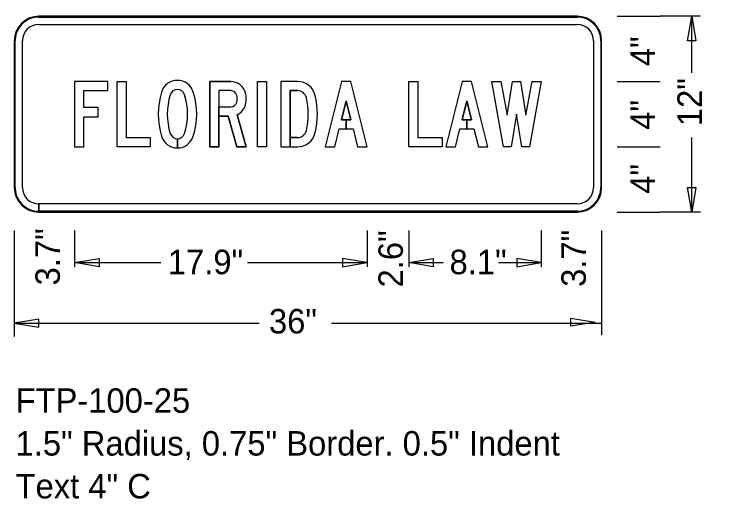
# Model space of a CAD drawing. Extents: x -20.6 to 69.9, y -0.7 to 50.5.
# Drawn here: x 34.471 to 38.11, y 29.255 to 31.73 of the extents above; entities that cross this region are included whole.
import ezdxf

# ---------------------------------------------------------------- set-up
doc = ezdxf.new("R2010")
doc.units = 0
doc.layers.add('GSCOLORFILL', color=7, linetype='Continuous')
doc.layers.add('GSDIMS', color=7, linetype='Continuous')

msp = doc.modelspace()

# ---------------------------------------------------------------- linework, layer by layer
at = {"layer": 'GSCOLORFILL'}
for p, q in [((37.3461, 31.7199), (34.5961, 31.7199)), ((37.3461, 31.7199), (34.5961, 31.7199)), ((37.3461, 31.7199), (34.5961, 31.7199)), ((34.5961, 31.7157), (37.3461, 31.7157)), ((34.5961, 31.6782), (37.3461, 31.6782)), ((34.4711, 31.5949), (34.4711, 30.8449)), ((34.4711, 31.5949), (34.4711, 30.8449)), ((34.4711, 31.5949), (34.4711, 30.8449)), ((34.4753, 30.8449), (34.4753, 31.5949)), ((34.5128, 30.8449), (34.5128, 31.5949)), ((37.4295, 31.5949), (37.4295, 30.8449)), ((37.467, 31.5949), (37.467, 30.8449)), ((37.4711, 30.8449), (37.4711, 31.5949)), ((37.4711, 30.8449), (37.4711, 31.5949)), ((37.4711, 30.8449), (37.4711, 31.5949)), ((35.5766, 31.3865), (35.4695, 31.3865)), ((35.5766, 31.3399), (35.5766, 31.3399)), ((35.5766, 31.2565), (35.5766, 31.2565)), ((35.5766, 31.2565), (35.5766, 31.2565)), ((35.3045, 31.094), (35.3045, 31.0474)), ((35.3045, 31.0474), (35.3045, 31.094)), ((35.3045, 31.094), (35.3045, 31.0474)), ((35.3045, 31.0474), (35.3045, 31.094)), ((35.8795, 31.0999), (35.9177, 31.0999)), ((35.9177, 31.0999), (35.8795, 31.0999)), ((35.9177, 31.0999), (35.8795, 31.0999)), ((35.9177, 31.0532), (35.9177, 31.0532)), ((34.5961, 30.7199), (34.5961, 30.7615)), ((37.3461, 30.7615), (34.5965, 30.7615)), ((34.5965, 30.7615), (34.5965, 30.7199)), ((34.5961, 30.7199), (34.5961, 30.724)), ((34.5961, 30.7199), (37.3461, 30.7199)), ((37.3461, 30.724), (34.5962, 30.724)), ((34.5962, 30.724), (34.5962, 30.7199)), ((34.5962, 30.7199), (37.3461, 30.7199)), ((34.5965, 30.7199), (37.3461, 30.7199))]:
    msp.add_line(p, q, dxfattribs=at)
for points in [[(34.8261, 31.2065), (34.8991, 31.2065), (34.8991, 31.2532), (34.8261, 31.2532), (34.8261, 31.3399), (34.9495, 31.3399), (34.9495, 31.3865), (34.7795, 31.3865), (34.7795, 31.0532), (34.8261, 31.0532)], [(34.8261, 31.2065), (34.8991, 31.2065), (34.8991, 31.2532), (34.8261, 31.2532), (34.8261, 31.3399), (34.9495, 31.3399), (34.9495, 31.3865), (34.7795, 31.3865), (34.7795, 31.0532), (34.8261, 31.0532)], [(34.8261, 31.2065), (34.8991, 31.2065), (34.8991, 31.2532), (34.8261, 31.2532), (34.8261, 31.3399), (34.9495, 31.3399), (34.9495, 31.3865), (34.7795, 31.3865), (34.7795, 31.0532), (34.8261, 31.0532)], [(34.9961, 31.3865), (35.0428, 31.3865), (35.0428, 31.0999), (35.1661, 31.0999), (35.1661, 31.0532), (34.9961, 31.0532)], [(34.9961, 31.3865), (35.0428, 31.3865), (35.0428, 31.0999), (35.1661, 31.0999), (35.1661, 31.0532), (34.9961, 31.0532)], [(34.9961, 31.3865), (35.0428, 31.3865), (35.0428, 31.0999), (35.1661, 31.0999), (35.1661, 31.0532), (34.9961, 31.0532)], [(35.7128, 31.3865), (35.7595, 31.3865), (35.7595, 31.0532), (35.7128, 31.0532)], [(35.7128, 31.3865), (35.7595, 31.3865), (35.7595, 31.0532), (35.7128, 31.0532)], [(35.7128, 31.3865), (35.7595, 31.3865), (35.7595, 31.0532), (35.7128, 31.0532)], [(36.1305, 31.1449), (36.2018, 31.1449), (36.2247, 31.0532), (36.2728, 31.0532), (36.1895, 31.3865), (36.1428, 31.3865), (36.0595, 31.0532), (36.1076, 31.0532)], [(36.1661, 31.1915), (36.1421, 31.1915), (36.1661, 31.2874), (36.1901, 31.1915), (36.1661, 31.1915), (36.1661, 31.1449), (36.2018, 31.1449), (36.2247, 31.0532), (36.2728, 31.0532), (36.1895, 31.3865), (36.1428, 31.3865), (36.0595, 31.0532), (36.1076, 31.0532), (36.1305, 31.1449), (36.1661, 31.1449)], [(36.1661, 31.1915), (36.1421, 31.1915), (36.1661, 31.2874), (36.1901, 31.1915), (36.1661, 31.1915), (36.1661, 31.1449), (36.2018, 31.1449), (36.2247, 31.0532), (36.2728, 31.0532), (36.1895, 31.3865), (36.1428, 31.3865), (36.0595, 31.0532), (36.1076, 31.0532), (36.1305, 31.1449), (36.1661, 31.1449)], [(36.4861, 31.3865), (36.5328, 31.3865), (36.5328, 31.0999), (36.6561, 31.0999), (36.6561, 31.0532), (36.4861, 31.0532)], [(36.4861, 31.3865), (36.5328, 31.3865), (36.5328, 31.0999), (36.6561, 31.0999), (36.6561, 31.0532), (36.4861, 31.0532)], [(36.4861, 31.3865), (36.5328, 31.3865), (36.5328, 31.0999), (36.6561, 31.0999), (36.6561, 31.0532), (36.4861, 31.0532)], [(36.7471, 31.1449), (36.8184, 31.1449), (36.8414, 31.0532), (36.8895, 31.0532), (36.8061, 31.3865), (36.7595, 31.3865), (36.6761, 31.0532), (36.7242, 31.0532)], [(36.7828, 31.1915), (36.7588, 31.1915), (36.7828, 31.2874), (36.8068, 31.1915), (36.7828, 31.1915), (36.7828, 31.1449), (36.8184, 31.1449), (36.8414, 31.0532), (36.8895, 31.0532), (36.8061, 31.3865), (36.7595, 31.3865), (36.6761, 31.0532), (36.7242, 31.0532), (36.7471, 31.1449), (36.7828, 31.1449)], [(36.7828, 31.1915), (36.7588, 31.1915), (36.7828, 31.2874), (36.8068, 31.1915), (36.7828, 31.1915), (36.7828, 31.1449), (36.8184, 31.1449), (36.8414, 31.0532), (36.8895, 31.0532), (36.8061, 31.3865), (36.7595, 31.3865), (36.6761, 31.0532), (36.7242, 31.0532), (36.7471, 31.1449), (36.7828, 31.1449)], [(36.9879, 31.214), (37.0155, 31.3865), (37.0567, 31.3865), (37.0843, 31.214), (37.1154, 31.3865), (37.1628, 31.3865), (37.1028, 31.0532), (37.0628, 31.0532), (37.0361, 31.2199), (37.0095, 31.0532), (36.9695, 31.0532), (36.9095, 31.3865), (36.9569, 31.3865)], [(36.9879, 31.214), (37.0155, 31.3865), (37.0567, 31.3865), (37.0843, 31.214), (37.1154, 31.3865), (37.1628, 31.3865), (37.1028, 31.0532), (37.0628, 31.0532), (37.0361, 31.2199), (37.0095, 31.0532), (36.9695, 31.0532), (36.9095, 31.3865), (36.9569, 31.3865)], [(36.9879, 31.214), (37.0155, 31.3865), (37.0567, 31.3865), (37.0843, 31.214), (37.1154, 31.3865), (37.1628, 31.3865), (37.1028, 31.0532), (37.0628, 31.0532), (37.0361, 31.2199), (37.0095, 31.0532), (36.9695, 31.0532), (36.9095, 31.3865), (36.9569, 31.3865)], [(36.1901, 31.1915), (36.1661, 31.2874), (36.1421, 31.1915)], [(36.8068, 31.1915), (36.7828, 31.2874), (36.7588, 31.1915)]]:
    msp.add_lwpolyline(points, close=True, dxfattribs=at)
for points in [[(35.4695, 31.3865), (35.4695, 31.0532), (35.5161, 31.0532), (35.5161, 31.2099), (35.563, 31.2099), (35.6076, 31.0532), (35.6561, 31.0532), (35.6095, 31.2171)], [(35.5766, 31.3399), (35.5161, 31.3399), (35.5161, 31.0532), (35.4695, 31.0532), (35.4695, 31.3865), (35.5766, 31.3865)], [(35.5766, 31.3399), (35.5161, 31.3399), (35.5161, 31.0532), (35.4695, 31.0532), (35.4695, 31.3865), (35.5766, 31.3865)], [(35.9177, 31.3865), (35.8328, 31.3865), (35.8328, 31.0532), (35.9177, 31.0532)], [(35.9177, 31.3865), (35.8328, 31.3865), (35.8328, 31.0532), (35.8795, 31.0532), (35.8795, 31.3399), (35.9177, 31.3399)], [(35.9177, 31.3865), (35.8328, 31.3865), (35.8328, 31.0532), (35.8795, 31.0532), (35.8795, 31.3399), (35.9177, 31.3399)], [(35.5766, 31.3399), (35.5161, 31.3399), (35.5161, 31.2565), (35.5766, 31.2565)], [(35.9177, 31.3399), (35.8795, 31.3399), (35.8795, 31.0999)], [(35.6095, 31.2171), (35.6561, 31.0532), (35.6076, 31.0532), (35.563, 31.2099), (35.5161, 31.2099), (35.5161, 31.2565), (35.5766, 31.2565)], [(35.6095, 31.2171), (35.6561, 31.0532), (35.6076, 31.0532), (35.563, 31.2099), (35.5161, 31.2099), (35.5161, 31.2565), (35.5766, 31.2565)], [(35.8795, 31.0999), (35.8795, 31.0532), (35.9177, 31.0532)], [(35.8795, 31.0999), (35.8795, 31.0532), (35.9177, 31.0532)]]:
    msp.add_lwpolyline(points, dxfattribs=at)
for centre, radius, start, end in [((34.5961, 31.5949), 0.125, 90, 180), ((34.5961, 31.5949), 0.125, 90, 180), ((34.5961, 31.5949), 0.125, 90, 180), ((34.5961, 31.5949), 0.1208, 90, 180), ((37.3461, 31.5949), 0.125, 0, 90), ((37.3461, 31.5949), 0.125, 0, 90), ((37.3461, 31.5949), 0.125, 0, 90), ((37.3461, 31.5949), 0.1208, 0, 90), ((34.5961, 31.5949), 0.0833, 90, 180), ((37.3461, 31.5949), 0.0833, 0, 90), ((35.3045, 31.3074), 0.085, 17.3283, 162.6717), ((35.3045, 31.3074), 0.085, 17.3283, 162.6717), ((35.3045, 31.3074), 0.085, 17.3283, 162.6717), ((35.9177, 31.2932), 0.0933, 13.109, 90), ((35.9177, 31.2932), 0.0933, 13.109, 90), ((35.9177, 31.2932), 0.0933, 13.109, 90), ((35.5849, 31.2199), 0.3788, 162.6717, 197.3283), ((35.5849, 31.2199), 0.3788, 162.6717, 197.3283), ((35.5849, 31.2199), 0.3788, 162.6717, 197.3283), ((35.3045, 31.3074), 0.0383, 17.3283, 162.6717), ((35.3045, 31.3074), 0.0383, 17.3283, 162.6717), ((35.3045, 31.3074), 0.0383, 17.3283, 162.6717), ((35.024, 31.2199), 0.3788, 342.6717, 17.3283), ((35.024, 31.2199), 0.3788, 342.6717, 17.3283), ((35.024, 31.2199), 0.3788, 342.6717, 17.3283), ((35.9177, 31.2932), 0.0467, 13.109, 90), ((35.9177, 31.2932), 0.0467, 13.109, 90), ((35.9177, 31.2932), 0.0467, 13.109, 90), ((35.5849, 31.2199), 0.3321, 162.6717, 197.3283), ((35.5849, 31.2199), 0.3321, 162.6717, 197.3283), ((35.5849, 31.2199), 0.3321, 162.6717, 197.3283), ((35.024, 31.2199), 0.3321, 342.6717, 17.3283), ((35.024, 31.2199), 0.3321, 342.6717, 17.3283), ((35.024, 31.2199), 0.3321, 342.6717, 17.3283), ((35.6028, 31.2199), 0.37, 346.891, 13.109), ((35.6028, 31.2199), 0.37, 346.891, 13.109), ((35.6028, 31.2199), 0.37, 346.891, 13.109), ((35.6028, 31.2199), 0.4167, 346.891, 13.109), ((35.6028, 31.2199), 0.4167, 346.891, 13.109), ((35.6028, 31.2199), 0.4167, 346.891, 13.109), ((35.3045, 31.1324), 0.0383, 197.3283, 342.6717), ((35.3045, 31.1324), 0.0383, 197.3283, 270), ((35.3045, 31.1324), 0.0383, 197.3283, 270), ((35.3045, 31.1324), 0.0383, 270.0249, 342.6717), ((35.3045, 31.1324), 0.0383, 270.0249, 342.6717), ((35.9177, 31.1465), 0.0467, 270, 346.891), ((35.9177, 31.1465), 0.0467, 270, 346.891), ((35.9177, 31.1465), 0.0467, 270, 346.891), ((35.9177, 31.1465), 0.0933, 270, 346.891), ((35.9177, 31.1465), 0.0933, 270, 346.891), ((35.9177, 31.1465), 0.0933, 270, 346.891), ((35.3045, 31.1324), 0.085, 197.3283, 342.6717), ((35.3045, 31.1324), 0.085, 197.3283, 270), ((35.3045, 31.1324), 0.085, 197.3283, 270), ((35.3045, 31.1324), 0.085, 270.0112, 342.6717), ((35.3045, 31.1324), 0.085, 270.0112, 342.6717), ((34.5961, 30.8449), 0.125, 180, 270), ((34.5961, 30.8449), 0.125, 180, 270), ((34.5961, 30.8449), 0.125, 180, 270), ((34.5961, 30.8449), 0.1208, 180, 270), ((34.5961, 30.8449), 0.0833, 180, 270), ((37.3461, 30.8449), 0.125, 270, 0), ((37.3461, 30.8449), 0.125, 270, 0), ((37.3461, 30.8449), 0.0833, 270, 0), ((37.3461, 30.8449), 0.125, 270, 0), ((37.3461, 30.8449), 0.1208, 270, 0)]:
    msp.add_arc(centre, radius, start, end, dxfattribs=at)
for centre, major_axis, start_param, end_param in [((35.5766, 31.3082), (0, 0.0783), 4.954755, 6.283185), ((35.5766, 31.3082), (0, 0.0783), 4.954755, 6.283185), ((35.5766, 31.3082), (0, 0.0783), 4.954755, 6.283185), ((35.5766, 31.3082), (0, 0.0317), 4.954755, 6.283185), ((35.5766, 31.3082), (0, 0.0317), 4.954755, 6.283185), ((35.5766, 31.3082), (0, 0.0317), 4.954755, 6.283185), ((35.5361, 31.2982), (0, 0.0733), 4.470023, 4.954755), ((35.5361, 31.2982), (0, 0.0733), 4.470023, 4.954755), ((35.5361, 31.2982), (0, 0.0733), 4.470023, 4.954755), ((35.5361, 31.2982), (0, 0.12), 4.470023, 4.954755), ((35.5361, 31.2982), (0, 0.12), 4.470023, 4.954755), ((35.5361, 31.2982), (0, 0.12), 4.470023, 4.954755), ((35.5766, 31.2882), (0, 0.0317), 3.141593, 4.470023), ((35.5766, 31.2882), (0, 0.0317), 3.141593, 4.470023), ((35.5766, 31.2882), (0, 0.0317), 3.141593, 4.470023), ((35.5766, 31.2882), (0, 0.0783), 3.574819, 4.470023), ((35.5766, 31.2882), (0, 0.0783), 3.574819, 4.470023), ((35.5766, 31.2882), (0, 0.0783), 3.574819, 4.470023)]:
    msp.add_ellipse(centre, major_axis=major_axis, ratio=0.999991, start_param=start_param, end_param=end_param, dxfattribs=at)
at = {"layer": 'GSDIMS'}
for p, q in [((37.4711, 31.7302), (37.4711, 31.7302)), ((37.5495, 31.7199), (37.7691, 31.7199)), ((37.5495, 31.7199), (37.5495, 31.7199)), ((37.9762, 31.7199), (37.7691, 31.7199)), ((37.9311, 31.431), (37.9311, 31.7199)), ((38.0637, 31.7199), (38.0637, 31.7199)), ((38.11, 31.7302), (38.11, 31.7302)), ((37.5495, 31.3865), (37.7691, 31.3865)), ((37.9311, 30.7199), (37.9311, 31.1)), ((37.5495, 31.0532), (37.7691, 31.0532)), ((37.5495, 30.7199), (37.7691, 30.7199)), ((37.5495, 30.7199), (37.5495, 30.7199)), ((37.9762, 30.7199), (37.7691, 30.7199)), ((38.0637, 30.7199), (38.0637, 30.7199)), ((34.4711, 30.625), (34.4711, 30.2113)), ((34.4711, 30.625), (34.4711, 30.0834)), ((34.7795, 30.625), (34.7795, 30.4405)), ((34.7795, 30.625), (34.7795, 30.4405)), ((36.2728, 30.625), (36.2728, 30.4405)), ((36.2728, 30.625), (36.2728, 30.4405)), ((36.4861, 30.625), (36.4861, 30.4405)), ((36.4861, 30.625), (36.4861, 30.4405)), ((37.1628, 30.625), (37.1628, 30.4405)), ((37.1628, 30.625), (37.1628, 30.4405)), ((37.4711, 30.625), (37.4711, 30.2113)), ((37.4711, 30.625), (37.4711, 30.0906)), ((34.7795, 30.4613), (35.2197, 30.4613)), ((35.6629, 30.4613), (36.2728, 30.4613)), ((36.4861, 30.4613), (36.6613, 30.4613)), ((36.9451, 30.4613), (37.1628, 30.4613)), ((34.4711, 30.1517), (35.7216, 30.1517)), ((36.0909, 30.1517), (37.4711, 30.1517))]:
    msp.add_line(p, q, dxfattribs=at)
for points in [[(37.9311, 31.7199), (37.952, 31.5949), (37.9103, 31.5949)], [(37.9311, 30.7199), (37.9103, 30.8449), (37.952, 30.8449)], [(34.7795, 30.4613), (34.9045, 30.4822), (34.9045, 30.4405)], [(36.2728, 30.4613), (36.1478, 30.4822), (36.1478, 30.4405)], [(36.4861, 30.4613), (36.6111, 30.4822), (36.6111, 30.4405)], [(37.1628, 30.4613), (37.0378, 30.4822), (37.0378, 30.4405)], [(34.4711, 30.1517), (34.5961, 30.1309), (34.5961, 30.1726)], [(37.4379, 30.1573), (37.3129, 30.1365), (37.3129, 30.1781)]]:
    msp.add_lwpolyline(points, close=True, dxfattribs=at)

# ---------------------------------------------------------------- texts
for s, p in [('4"', (37.7434, 31.4649)), ('12"', (37.9831, 31.1588)), ('4"', (37.7434, 31.1401)), ('4"', (37.7434, 30.8133)), ('3.7"', (34.7041, 30.3449)), ('2.6"', (36.4559, 30.3345)), ('3.7"', (37.3903, 30.3375))]:
    msp.add_text(s, height=0.125, rotation=90, dxfattribs=at).set_placement(p)
for s, p in [('17.9"', (35.2555, 30.4023)), ('8.1"', (36.6942, 30.4023)), ('36"', (35.7719, 30.0996)), ('FTP-100-25', (34.4778, 29.6944)), ('1.5" Radius, 0.75" Border. 0.5" Indent', (34.4778, 29.4757)), ('Text 4" C', (34.4778, 29.2569))]:
    msp.add_text(s, height=0.125, dxfattribs=at).set_placement(p)

doc.saveas('drawing.dxf')
